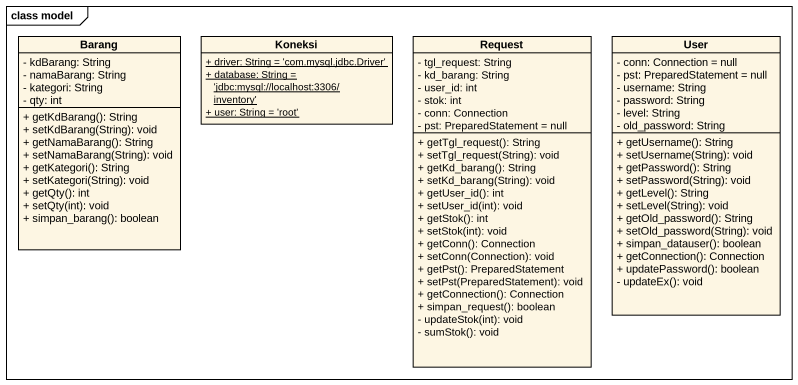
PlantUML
@startuml
mainframe class model
hide circle
hide empty members
skinparam classAttributeIconSize 0
class Barang {
  - kdBarang: String
  - namaBarang: String
  - kategori: String
  - qty: int
  + getKdBarang(): String
  + setKdBarang(String): void
  + getNamaBarang(): String
  + setNamaBarang(String): void
  + getKategori(): String
  + setKategori(String): void
  + getQty(): int
  + setQty(int): void
  + simpan_barang(): boolean
}
class Koneksi {
  {static} + driver: String = 'com.mysql.jdbc.Driver'
  {static} + database: String = 'jdbc:mysql://localhost:3306/inventory'
  {static} + user: String = 'root'
}
class Request {
  - tgl_request: String
  - kd_barang: String
  - user_id: int
  - stok: int
  - conn: Connection
  - pst: PreparedStatement = null
  + getTgl_request(): String
  + setTgl_request(String): void
  + getKd_barang(): String
  + setKd_barang(String): void
  + getUser_id(): int
  + setUser_id(int): void
  + getStok(): int
  + setStok(int): void
  + getConn(): Connection
  + setConn(Connection): void
  + getPst(): PreparedStatement
  + setPst(PreparedStatement): void
  + getConnection(): Connection
  + simpan_request(): boolean
  - updateStok(int): void
  - sumStok(): void
}
class User {
  - conn: Connection = null
  - pst: PreparedStatement = null
  - username: String
  - password: String
  - level: String
  - old_password: String
  + getUsername(): String
  + setUsername(String): void
  + getPassword(): String
  + setPassword(String): void
  + getLevel(): String
  + setLevel(String): void
  + getOld_password(): String
  + setOld_password(String): void
  + simpan_datauser(): boolean
  + getConnection(): Connection
  + updatePassword(): boolean
  - updateEx(): void
}
@enduml
